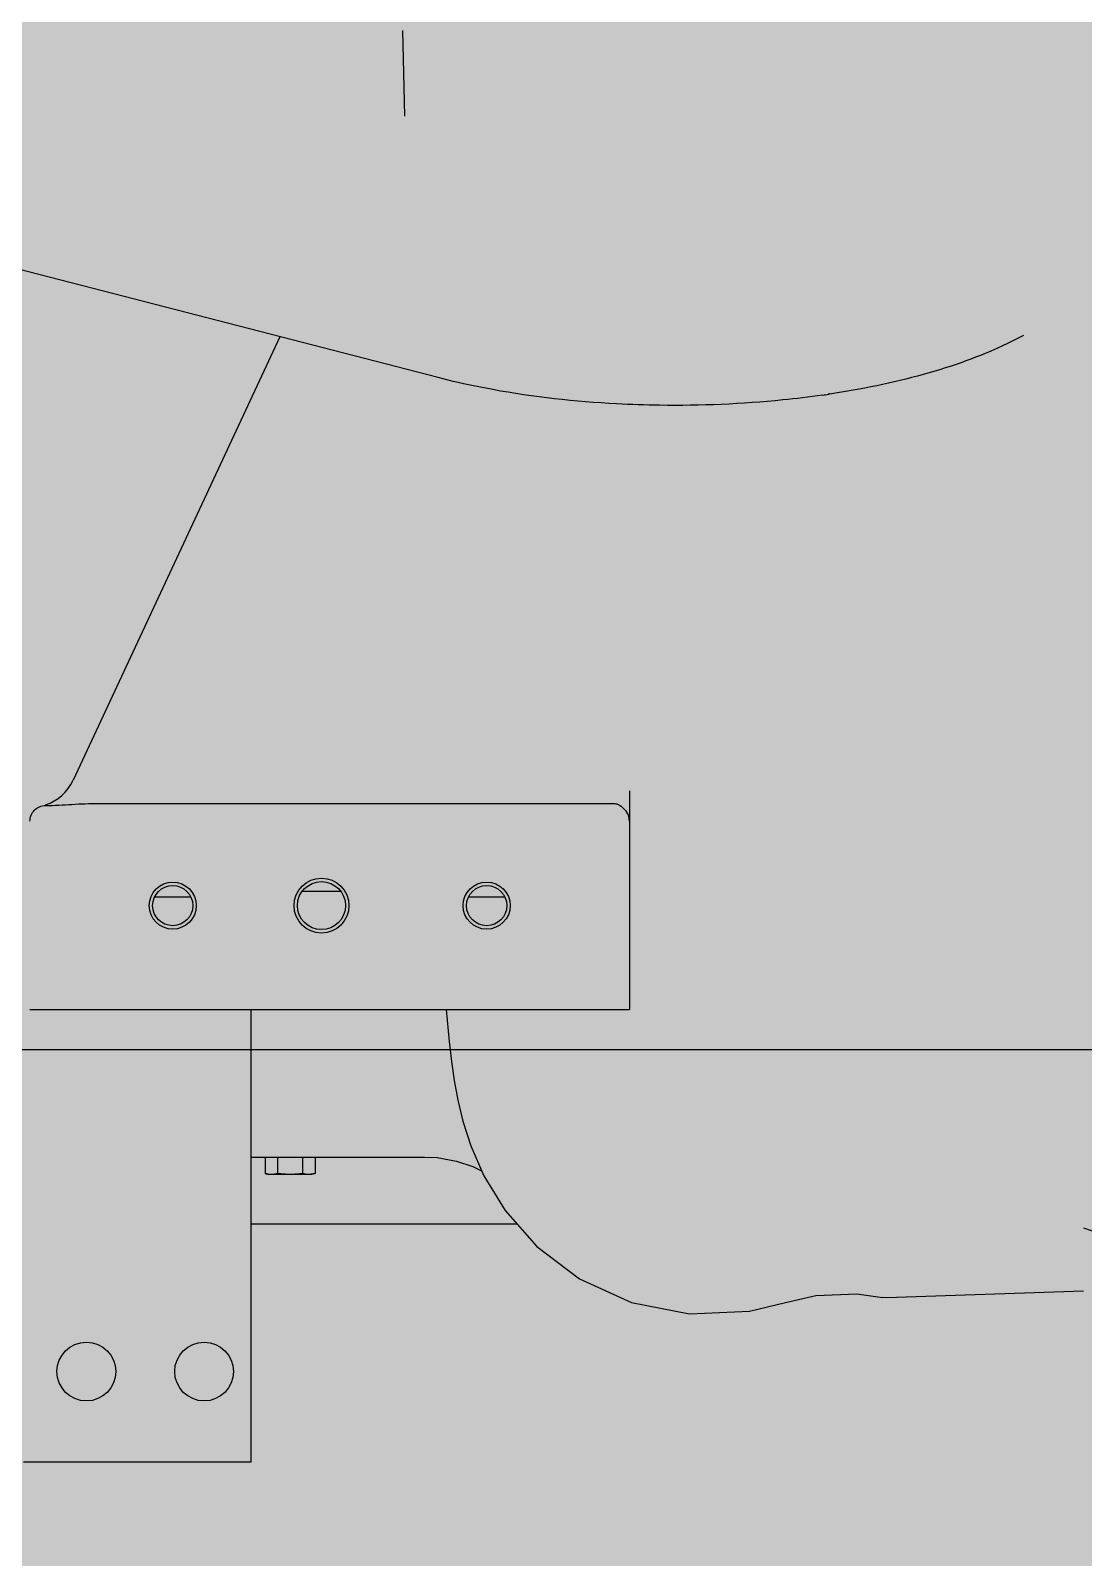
# Model space of a CAD drawing. Header units: millimetres. Extents: x -18489 to 17339, y -1599 to 10961.
# Drawn here: x -16813 to -16770.5, y 2429 to 2490.7 of the extents above; entities that cross this region are included whole.
import ezdxf

# ---------------------------------------------------------------- set-up
doc = ezdxf.new("R2010")
doc.units = ezdxf.units.MM
for name, color, linetype in [('188K-SM-03-F10-MECH-EQ-Y2257103$0$0 Xref', 8, 'Continuous'), ('188K-SM-03-F10-MECH-EQ-Y2257103$0$M-EQU-FOUNDATION', 8, 'Continuous'), ('188K-SM-03-F10-MECH-EQ-Y2257103$0$Micron CUP L10 HVAC EQU$0$M-MECH-EQU', 136, 'Continuous'), ('188K-SM-03-F10-MECH-EQ-Y2257103$0$Micron CUP L10 HVAC EQU$0$M-PHASE1 AREA', 252, 'Continuous')]:
    doc.layers.add(name, color=color, linetype=linetype)
pattern_1 = [(50, (4473.52, 709.2), (54.6554, -4.78173), [5.715, -62.865]), (355, (4473.52, 709.2), (-10.57303, 57.31705), [4.572, -50.29218]), (100.45144, (4478.076, 708.8), (44.08237, 52.53533), [4.857, -53.42707]), (46.1842, (4473.52, 724.44), (81.32371, -12.6127), [8.5725, -94.2975]), (96.63556, (4480.3, 723.39), (71.22124, 74.22784), [7.2855, -80.14068]), (351.18415, (4473.52, 724.44), (71.22124, 74.22784), [6.858, -75.43792]), (21, (4481.14, 720.63), (45.48432, -30.67956), [5.715, -62.865]), (326, (4481.14, 720.63), (18.54061, 55.25639), [4.572, -50.292]), (71.45144, (4484.93, 718.07), (64.02493, 24.57683), [4.857, -53.42698]), (37.5, (4473.521, 709.2), (0.926581, 25.366512), [0, -49.6824, 0, -51.054, 0, -50.4825]), (7.5, (4473.52, 709.2), (20.0459, 30.054172), [0, -29.1084, 0, -48.5394, 0, -19.2405]), (327.5, (4456.529, 709.2), (40.677179, -1.718623), [0, -19.05, 0, -59.436, 0, -78.867]), (317.5, (4448.91, 709.2), (44.438754, 7.62795), [0, -24.765, 0, -39.4716, 0, -56.007])]

# ---------------------------------------------------------------- blocks, each defined once
blk = doc.blocks.new('188K-SM-03-F10-MECH-EQ-Y2257103$0$Micron CUP L10 HVAC EQU$0$A$C0c53ceb0')
at = {"layer": '188K-SM-03-F10-MECH-EQ-Y2257103$0$Micron CUP L10 HVAC EQU$0$M-PHASE1 AREA'}
for p, q in [((-6548.50003, 15732.89426), (-6547.85195, 15704.16707)), ((-6547.85195, 15704.16707), (-6547.71724, 15698.3229)), ((-6547.7172, 15698.3229), (-6547.71718, 15698.31489)), ((-6534.14309, 15592.58208), (-6933.28494, 15695.60986)), ((-6297.57114, 15609.64335), (-6297.54738, 15609.65636)), ((-6598.03531, 15609.07415), (-6681.60106, 15429.86683)), ((-6375.97159, 15586.04572), (-6376.32977, 15586.00364)), ((-6375.85614, 15585.92983), (-6376.20482, 15585.87741)), ((-6456.74597, 15425.53696), (-6456.74597, 15337.16793)), ((-6671.48726, 15420.46253), (-6463.08967, 15420.44519)), ((-6634.01493, 15382.58608), (-6648.6291, 15382.58608)), ((-6573.59538, 15384.86968), (-6588.89322, 15384.86968)), ((-6507.14857, 15382.58608), (-6521.76275, 15382.58608)), ((-6699.06071, 15337.16793), (-6456.74597, 15337.16793)), ((-6609.63699, 15154.35351), (-6609.63699, 15337.16793)), ((-6530.88911, 15337.16793), (-6530.51199, 15332.91532)), ((-6530.51199, 15332.91532), (-6529.63725, 15324.23409)), ((-8809.19869, 15321.00495), (-3683.5878, 15321.00495)), ((-6529.63725, 15324.23409), (-6528.67649, 15316.14962)), ((-6528.67649, 15316.14962), (-6527.55861, 15308.43177)), ((-6527.55861, 15308.43177), (-6526.12859, 15300.58611)), ((-6526.12859, 15300.58611), (-6524.097, 15292.01837)), ((-6524.097, 15292.01837), (-6520.92303, 15282.02603)), ((-6609.63699, 15277.54074), (-6539.54109, 15277.54074)), ((-6604.00231, 15277.54074), (-6604.00231, 15270.87389)), ((-6598.96662, 15277.54074), (-6598.96662, 15270.87389)), ((-6588.89525, 15277.54074), (-6588.89525, 15270.87389)), ((-6583.85957, 15277.54074), (-6583.85957, 15270.87389)), ((-6539.53964, 15277.54074), (-6534.43064, 15277.28878)), ((-6534.43064, 15277.28878), (-6526.64896, 15275.90623)), ((-6520.92303, 15282.02603), (-6515.66726, 15269.97101)), ((-6604.00231, 15270.87389), (-6602.653, 15270.51235)), ((-6585.20888, 15270.51235), (-6602.653, 15270.51235)), ((-6583.85957, 15270.87389), (-6585.20888, 15270.51235)), ((-6526.64896, 15275.90623), (-6520.09238, 15273.70877)), ((-6520.09238, 15273.70877), (-6516.53109, 15271.95235)), ((-6515.66726, 15269.97101), (-6507.06891, 15255.94095)), ((-6507.06891, 15255.94095), (-6494.21437, 15241.36943)), ((-6502.20671, 15250.4293), (-6609.63699, 15250.4293)), ((-6494.21437, 15241.36943), (-6476.94119, 15228.31993)), ((-6476.94119, 15228.31993), (-6455.96087, 15218.7764)), ((-6393.64156, 15218.75574), (-6381.48991, 15221.60107)), ((-6381.48991, 15221.60107), (-6364.84768, 15222.21833)), ((-6364.84768, 15222.21833), (-6354.46048, 15220.7264)), ((-6273.28891, 15223.3684), (-6352.90379, 15220.58819)), ((-6455.96087, 15218.7764), (-6432.4765, 15214.14422)), ((-6432.4765, 15214.14422), (-6408.21946, 15215.21113)), ((-6408.21946, 15215.21113), (-6393.64145, 15218.75566)), ((-6352.90379, 15220.58819), (-6354.46043, 15220.72645)), ((-6701.6151, 15154.35351), (-6609.63699, 15154.35351))]:
    blk.add_line(p, q, dxfattribs=at)
for centre, radius in [((-6641.35358, 15379.16069), 9.51498), ((-6581.2443, 15379.16069), 11.10081), ((-6581.2443, 15379.16069), 9.71796), ((-6514.48723, 15379.16069), 9.51498), ((-6641.35358, 15379.16069), 8.13213), ((-6514.48723, 15379.16069), 8.13213), ((-6676.24183, 15190.82759), 11.89372), ((-6628.66695, 15190.82759), 11.89372)]:
    blk.add_circle(centre, radius, dxfattribs=at)
for centre, radius, start, end in [((-6431.88832, 15957.49285), 375.76414, 278.12416995, 278.52189642), ((-6698.84804, 15437.90925), 19.02995, 288.65302278, 334.99993775), ((-6692.71405, 15413.18553), 6.44555, 90.43156277, 92.25077166), ((-6463.08929, 15413.28774), 6.34332, 0, 36.87989059), ((-6246.39325, 15321.00495), 76.91897, 249.52357114, 44.94230081)]:
    blk.add_arc(centre, radius, start, end, dxfattribs=at)
for points, knots in [([(-6297.5481, 15609.65632), (-6298.24075, 15609.27711), (-6301.09733, 15607.74723), (-6304.00815, 15606.31925), (-6306.23256, 15605.29071)], [0, 0, 0, 0, 0.243695614, 1, 1, 1, 1]), ([(-6306.23256, 15605.29071), (-6307.82528, 15604.55426), (-6314.53797, 15601.58411), (-6321.43262, 15599.03311), (-6326.73689, 15597.28531)], [0, 0, 0, 0, 0.239079976, 1, 1, 1, 1]), ([(-6511.97191, 15587.73544), (-6513.8795, 15588.08329), (-6521.31093, 15589.50307), (-6528.69489, 15591.17577), (-6534.14309, 15592.58208)], [0, 0, 0, 0, 0.256290148, 1, 1, 1, 1]), ([(-6326.73689, 15597.28531), (-6330.48728, 15596.04952), (-6346.59464, 15591.20038), (-6363.13243, 15587.84882), (-6375.85614, 15585.92983)], [0, 0, 0, 0, 0.234816028, 1, 1, 1, 1]), ([(-6444.57608, 15581.41646), (-6450.37196, 15581.49582), (-6472.93729, 15582.24737), (-6495.46266, 15584.72494), (-6511.97191, 15587.73544)], [0, 0, 0, 0, 0.256729871, 1, 1, 1, 1]), ([(-6378.78576, 15585.49983), (-6384.10013, 15584.74115), (-6405.92853, 15582.09726), (-6427.96115, 15581.18896), (-6444.57608, 15581.41646)], [0, 0, 0, 0, 0.24418075, 1, 1, 1, 1]), ([(-6692.66003, 15419.64328), (-6689.12852, 15419.64328), (-6682.07701, 15420.133), (-6675.01865, 15420.47789), (-6671.48726, 15420.46253)], [0, 0, 0, 0, 0.500006056, 1, 1, 1, 1]), ([(-6463.08967, 15420.44519), (-6462.56691, 15420.44534), (-6461.2567, 15420.14114), (-6459.53128, 15418.89443), (-6458.48596, 15417.72099), (-6458.01536, 15417.09457)], [0, 0, 0, 0, 0.250324748, 0.624820942, 1, 1, 1, 1]), ([(-6601.48446, 15270.51235), (-6601.90632, 15270.51235), (-6602.7571, 15270.58049), (-6603.58898, 15270.76314), (-6604.00231, 15270.87389)], [0, 0, 0, 0, 0.496439274, 1, 1, 1, 1]), ([(-6598.96662, 15270.87389), (-6599.37995, 15270.76314), (-6600.21182, 15270.58049), (-6601.06261, 15270.51235), (-6601.48446, 15270.51235)], [0, 0, 0, 0, 0.503560731, 1, 1, 1, 1]), ([(-6593.93094, 15270.51235), (-6594.77282, 15270.51235), (-6596.45721, 15270.57924), (-6598.13213, 15270.76209), (-6598.96662, 15270.87389)], [0, 0, 0, 0, 0.499981157, 1, 1, 1, 1]), ([(-6588.89525, 15270.87389), (-6589.72975, 15270.76209), (-6591.40467, 15270.57924), (-6593.08905, 15270.51235), (-6593.93094, 15270.51235)], [0, 0, 0, 0, 0.500018848, 1, 1, 1, 1]), ([(-6586.37741, 15270.51235), (-6586.79926, 15270.51235), (-6587.65005, 15270.58049), (-6588.48193, 15270.76314), (-6588.89525, 15270.87389)], [0, 0, 0, 0, 0.496439274, 1, 1, 1, 1]), ([(-6585.22112, 15270.5931), (-6585.31718, 15270.57991), (-6585.70091, 15270.5333), (-6586.08784, 15270.51235), (-6586.37741, 15270.51235)], [0, 0, 0, 0, 0.250844474, 1, 1, 1, 1]), ([(-6583.85957, 15270.87389), (-6583.97236, 15270.84367), (-6584.42157, 15270.72933), (-6584.87755, 15270.64029), (-6585.22112, 15270.5931)], [0, 0, 0, 0, 0.251888473, 1, 1, 1, 1])]:
    blk.add_open_spline(points, degree=3, knots=knots, dxfattribs=at)
for points in [[(-6697.23799, 15417.73767), (-6696.67049, 15418.31422), (-6695.97866, 15418.78879), (-6695.23603, 15419.10968)], [(-6695.23603, 15419.10968), (-6694.43106, 15419.4575), (-6693.5369, 15419.63703), (-6692.66003, 15419.64328)], [(-6699.06071, 15413.28774), (-6699.06071, 15414.09491), (-6698.90043, 15414.91616), (-6698.59848, 15415.66472)], [(-6698.59848, 15415.66472), (-6698.2893, 15416.43122), (-6697.81778, 15417.14864), (-6697.23799, 15417.73767)]]:
    blk.add_open_spline(points, degree=3, dxfattribs=at)
blk = doc.blocks.new('188K-SM-03-F10-MECH-EQ-Y2257103$0$Micron CUP L10 HVAC EQU')
at = {"layer": '188K-SM-03-F10-MECH-EQ-Y2257103$0$Micron CUP L10 HVAC EQU$0$M-MECH-EQU'}
blk.add_blockref('188K-SM-03-F10-MECH-EQ-Y2257103$0$Micron CUP L10 HVAC EQU$0$A$C0c53ceb0', (-206166.7, 2082.18), dxfattribs=at)
blk = doc.blocks.new('188K-SM-03-F10-MECH-EQ-Y2257103')
at = {"layer": '188K-SM-03-F10-MECH-EQ-Y2257103$0$M-EQU-FOUNDATION'}
h = blk.add_hatch(dxfattribs=at)
h.set_pattern_fill('AR-CONC', color=256, scale=0.3)
h.set_pattern_definition(pattern_1)
h.paths.add_polyline_path([(-17043.149, 4192.459), (-16393.149, 4192.459), (-16393.149, 1372.459), (-17043.149, 1372.459)], flags=16)
h.paths.add_polyline_path([(-17048.149, 4197.459), (-16388.149, 4197.459), (-16388.149, 1367.459), (-17048.149, 1367.459)])
h = blk.add_hatch(dxfattribs=at)
h.set_pattern_fill('AR-CONC', color=256, scale=0.3)
h.set_pattern_definition(pattern_1)
h.paths.add_polyline_path([(-17033.149, 4182.459), (-16403.149, 4182.459), (-16403.149, 1382.459), (-17033.149, 1382.459)])
at = {"layer": '188K-SM-03-F10-MECH-EQ-Y2257103$0$0 Xref', "xscale": 0.1, "yscale": 0.1, "zscale": 0.1}
blk.add_blockref('188K-SM-03-F10-MECH-EQ-Y2257103$0$Micron CUP L10 HVAC EQU', (4473.521, 709.199), dxfattribs=at)

msp = doc.modelspace()

# ---------------------------------------------------------------- block references
msp.add_blockref('188K-SM-03-F10-MECH-EQ-Y2257103', (0, 0))

doc.saveas('drawing.dxf')
